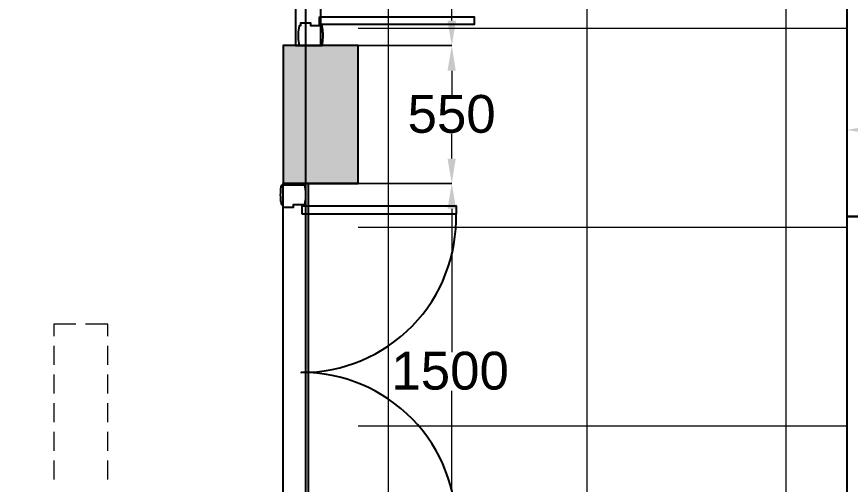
# Model space of a CAD drawing. Header units: millimetres. Extents: x -5841 to 140562, y 1006 to 102310.
# Drawn here: x 102425 to 105752, y 16099 to 17964 of the extents above; entities that cross this region are included whole.
import ezdxf

# ---------------------------------------------------------------- set-up
doc = ezdxf.new("R2010")
doc.units = ezdxf.units.MM
doc.header["$LTSCALE"] = 10
for name, color, linetype in [('PDF18_0', 7, 'Continuous'), ('PDF18_Q-Arch_Door-01', 7, 'Continuous'), ('PDF18_Q-Arch_Window-01', 7, 'Continuous'), ('PDF18_Text', 7, 'Continuous')]:
    doc.layers.add(name, color=color, linetype=linetype)
doc.layers.add('PDF18_KD - WALL - LOADBEARING', color=253, linetype='Continuous', true_color=0xc0ab87)
doc.styles.add('PDF ArialMT', font='arial.ttf')
picture_1 = doc.add_image_def('image2.png', size_in_pixel=(2281, 605))

msp = doc.modelspace()

# ---------------------------------------------------------------- linework, layer by layer
at = {"layer": 'PDF18_0', "lineweight": 25}
msp.add_lwpolyline([(103787.6, 22008.3), (105738.1, 22008.3), (105738.1, 17167.6), (108737.3, 17167.6)], dxfattribs=at)
at = {"layer": 'PDF18_0', "color": 1, "lineweight": 0}
for points in [[(104161.2, 17948.7), (104161.2, 18522.3)], [(104161.2, 17748.6), (104161.2, 17650.2)], [(104161.2, 17398.3), (104161.2, 17496.8)], [(103787.6, 17298.9), (104161.2, 17298.9), (103716.7, 17298.9)], [(104161.2, 17198.3), (104161.2, 16625.8)], [(104161.2, 15898.7), (104161.2, 16472.3)]]:
    msp.add_lwpolyline(points, dxfattribs=at)
at = {"layer": 'PDF18_0', "lineweight": 0}
for points in [[(103488.1, 17298.9), (103488.1, 17849.2), (103488.1, 17317.9)], [(103787.6, 17298.9), (103787.6, 17849.2)], [(103787.6, 17538), (103787.6, 17317.9)], [(105738.1, 17167.6), (105738.1, 17512.6)]]:
    msp.add_lwpolyline(points, dxfattribs=at)
at = {"layer": 'PDF18_0', "color": 1, "lineweight": 0}
msp.add_lwpolyline([(104161.2, 17849.2), (103787.6, 17849.2)], close=True, dxfattribs=at)
at = {"layer": 'PDF18_0', "lineweight": 30}
msp.add_lwpolyline([(103488.1, 17298.9), (103787.6, 17298.9)], dxfattribs=at)
at = {"layer": 'PDF18_0', "lineweight": 25}
msp.add_lwpolyline([(105738.1, 12168.2), (108737.3, 12168.2), (108737.3, 17167.6), (105738.1, 17167.6)], close=True, dxfattribs=at)
at = {"layer": 'PDF18_0', "color": 252, "lineweight": 0, "true_color": 0x939598}
for points in [[(102661.6, 16737.9), (102572.7, 16737.9), (102572.7, 16689.3)], [(102788.6, 16689.3), (102788.6, 16737.9), (102699.7, 16737.9)], [(102572.7, 16651.2), (102572.7, 16575)], [(102788.6, 16575), (102788.6, 16651.2)], [(102572.7, 16536.9), (102572.7, 16460.7)], [(102788.6, 16460.7), (102788.6, 16536.9)], [(102572.7, 16422.6), (102572.7, 16346.4)], [(102788.6, 16346.4), (102788.6, 16422.6)], [(102572.7, 16308.3), (102572.7, 16232.1)], [(102788.6, 16232.1), (102788.6, 16308.3)], [(102572.7, 16194), (102572.7, 16117.8)], [(102788.6, 16117.8), (102788.6, 16194)]]:
    msp.add_lwpolyline(points, dxfattribs=at)
at = {"layer": 'PDF18_0', "color": 1, "transparency": 33554559}
for points in [[(104144.2, 17948.7), (104178.1, 17948.7), (104161.2, 17849.2)], [(104144.2, 17748.6), (104177.1, 17748.6), (104161.2, 17849.2)], [(104144.2, 17398.3), (104177.1, 17398.3), (104161.2, 17298.9)], [(104144.2, 17198.3), (104178.1, 17198.3), (104161.2, 17298.9)]]:
    msp.add_solid(points, dxfattribs=at)
at = {"layer": 'PDF18_0', "transparency": 33554559}
msp.add_solid([(105837.5, 17529.6), (105837.5, 17495.7), (105738.1, 17512.6)], dxfattribs=at)
at = {"layer": 'PDF18_KD - WALL - LOADBEARING', "color": 251, "lineweight": 0, "true_color": 0x636466}
for points in [[(103908.2, 7874.6), (103908.2, 22008.3)], [(104702, 7874.6), (104702, 22008.3)], [(105495.7, 7874.6), (105495.7, 22008.3)], [(103787.6, 17919), (105738.1, 17919)], [(103787.6, 17125.3), (105738.1, 17125.3)], [(103787.6, 16331.6), (105738.1, 16331.6)]]:
    msp.add_lwpolyline(points, dxfattribs=at)
at = {"layer": 'PDF18_KD - WALL - LOADBEARING', "color": 7, "lineweight": 0}
for points in [[(103488.1, 17298.9), (103488.1, 17849.2)], [(103787.6, 17298.9), (103787.6, 17538)]]:
    msp.add_lwpolyline(points, dxfattribs=at)
at = {"layer": 'PDF18_KD - WALL - LOADBEARING', "color": 30, "true_color": 0xf26722, "transparency": 33554559}
for points in [[(103488.1, 17849.2), (103569.6, 17848.1), (103488.1, 17848.1)], [(103787.6, 17848.1), (103488.1, 17848.1), (103787.6, 17317.9)], [(103488.1, 17848.1), (103787.6, 17317.9), (103488.1, 17317.9)], [(103659.5, 17849.2), (103787.6, 17848.1), (103656.4, 17848.1)], [(103787.6, 17849.2), (103659.5, 17849.2), (103787.6, 17848.1)], [(103787.6, 17317.9), (103488.1, 17317.9), (103787.6, 17298.9)], [(103488.1, 17317.9), (103787.6, 17298.9), (103488.1, 17298.9)]]:
    msp.add_solid(points, dxfattribs=at)
at = {"layer": 'PDF18_Q-Arch_Door-01', "lineweight": 25}
for points in [[(103633.1, 17963.5), (104250.1, 17963.5), (104250.1, 17933.8), (103633.1, 17933.8)], [(103638.4, 17849.2), (103641.5, 17849.2), (103642.6, 17849.2), (103643.7, 17849.2), (103643.7, 17850.2), (103644.7, 17857.6), (103646.8, 17865), (103646.8, 17873.5), (103647.9, 17880.9), (103647.9, 17888.3), (103647.9, 17896.8), (103646.8, 17904.2), (103646.8, 17911.6), (103644.7, 17920.1), (103643.7, 17927.5), (103642.6, 17928.5), (103641.5, 17928.5), (103638.4, 17928.5), (103598.2, 17928.5), (103598.2, 17939.1), (103557.9, 17939.1), (103557.9, 17928.5), (103554.8, 17928.5), (103553.7, 17928.5), (103552.7, 17927.5), (103550.5, 17920.1), (103549.5, 17911.6), (103548.4, 17904.2), (103548.4, 17896.8), (103548.4, 17888.3), (103548.4, 17880.9), (103548.4, 17873.5), (103549.5, 17865), (103550.5, 17857.6), (103552.7, 17850.2), (103552.7, 17849.2), (103553.7, 17849.2), (103554.8, 17849.2), (103557.9, 17849.2)], [(103488.1, 17298.9), (103787.6, 17298.9), (103787.6, 17849.2), (103488.1, 17849.2)], [(103568.5, 17293.6), (103571.7, 17293.6), (103572.8, 17293.6), (103572.8, 17292.5), (103573.8, 17292.5), (103574.9, 17285.1), (103575.9, 17276.6), (103577, 17269.2), (103578.1, 17261.8), (103578.1, 17253.3), (103578.1, 17245.9), (103577, 17238.5), (103575.9, 17230.1), (103574.9, 17222.7), (103573.8, 17215.2), (103572.8, 17214.2), (103571.7, 17214.2), (103568.5, 17214.2), (103528.3, 17214.2), (103528.3, 17203.6), (103488.1, 17203.6), (103488.1, 17214.2), (103484.9, 17214.2), (103483.9, 17214.2), (103482.8, 17214.2), (103482.8, 17215.2), (103480.7, 17222.7), (103479.6, 17230.1), (103478.6, 17238.5), (103478.6, 17245.9), (103477.5, 17253.3), (103478.6, 17261.8), (103478.6, 17269.2), (103479.6, 17276.6), (103480.7, 17285.1), (103482.8, 17292.5), (103483.9, 17293.6), (103484.9, 17293.6), (103488.1, 17293.6)], [(103563.2, 17178.2), (104180.2, 17178.2), (104180.2, 17208.9), (103563.2, 17208.9)]]:
    msp.add_lwpolyline(points, close=True, dxfattribs=at)
msp.add_lwpolyline([(104178.1, 15910.4, 0.424246), (103560.8, 16545.1, 0.424557), (104178.1, 17179.8)], format="xyb", dxfattribs=at)
at = {"layer": 'PDF18_Q-Arch_Window-01', "lineweight": 25}
for points in [[(103537.8, 19348.8), (103537.8, 17849.2), (103638.4, 17849.2), (103638.4, 19348.8)], [(103587.6, 17298.9), (103587.6, 15799.2), (103488.1, 15799.2), (103488.1, 17298.9)]]:
    msp.add_lwpolyline(points, close=True, dxfattribs=at)

# ---------------------------------------------------------------- texts
at = {"layer": 'PDF18_Text', "color": 1, "char_height": 150.88, "attachment_point": 4, "style": 'PDF ArialMT'}
for s, insert in [('550', (103984.8, 17575.6)), ('1500', (103920.3, 16551.1))]:
    msp.add_mtext(s, dxfattribs=dict(at, insert=insert))

# ---------------------------------------------------------------- pictures from other files: only their frames are drawn
at = {"layer": 'PDF18_KD - WALL - LOADBEARING', "color": 40, "true_color": 0xf8d731}
image = msp.add_image(picture_1, insert=(103577.4, 14518.2), size_in_units=(7242.3, 1920.9), rotation=90, dxfattribs=at)
image.dxf.flags = 15

doc.saveas('drawing.dxf')
